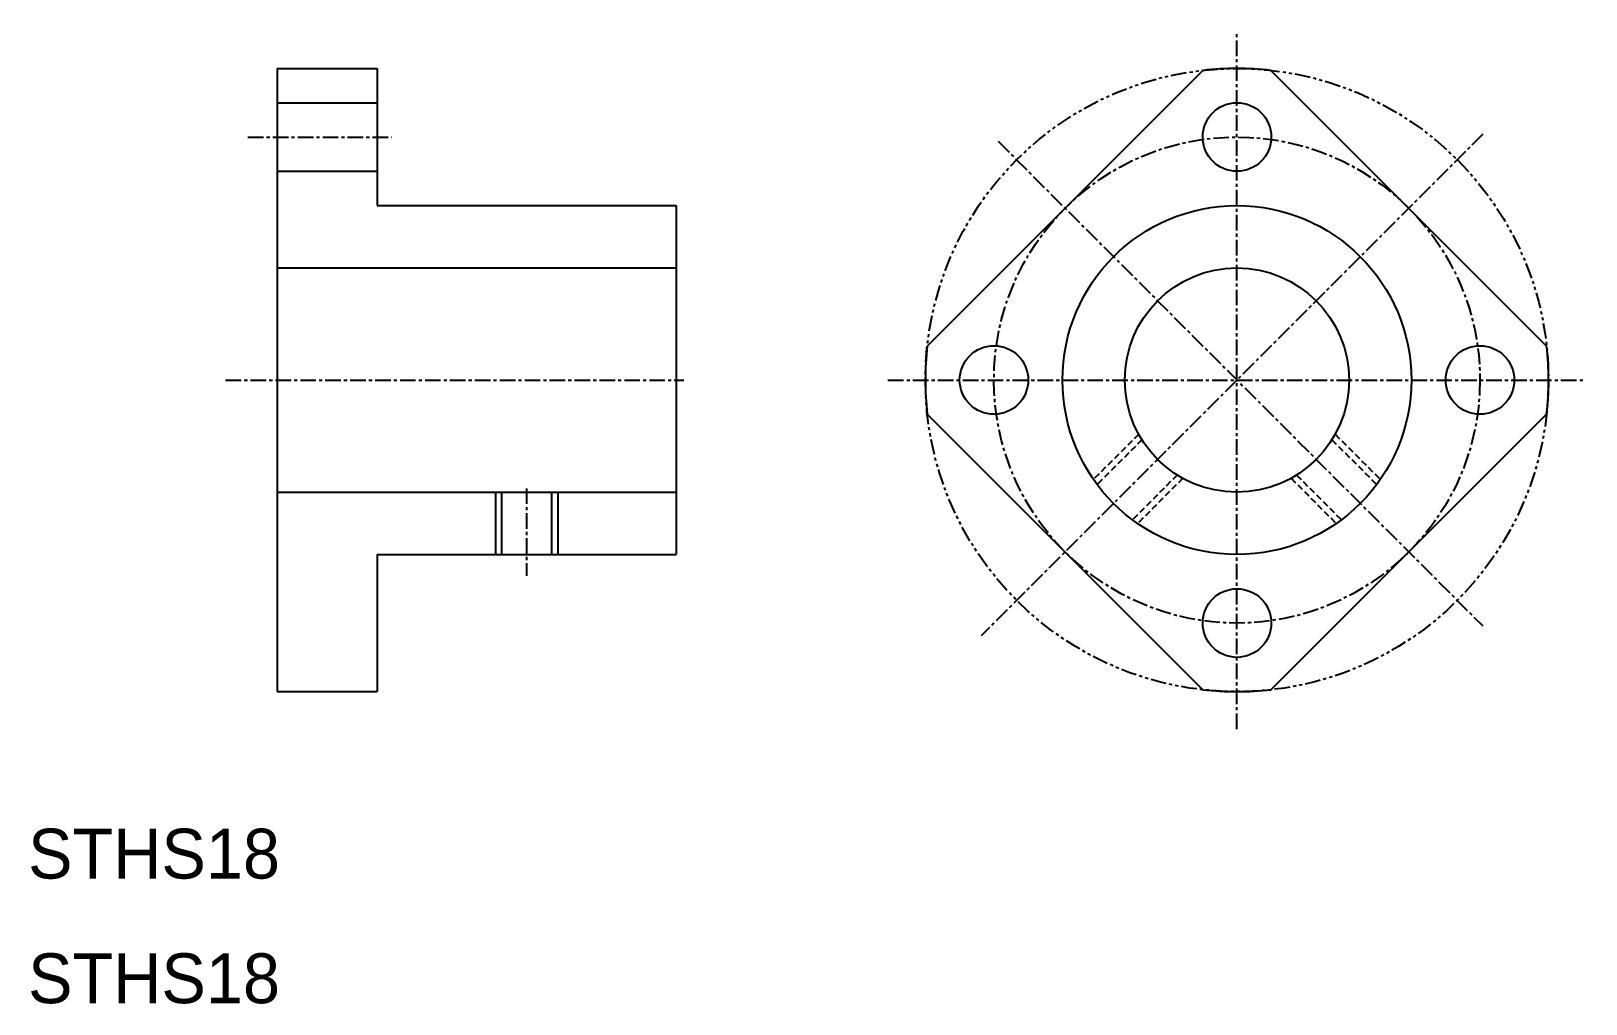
# Model space of a CAD drawing. Extents: x 10 to 135, y 10 to 88.
import ezdxf

# ---------------------------------------------------------------- set-up
doc = ezdxf.new("R2010")
doc.units = 0
for name, pattern in [('CENTER', [2, 1.25, -0.25, 0.25, -0.25]), ('DASHED', [0.75, 0.5, -0.25]), ('PHANTOM', [2.5, 1.25, -0.25, 0.25, -0.25, 0.25, -0.25])]:
    doc.linetypes.add(name, pattern=pattern)
doc.layers.get('0').update_dxf_attribs({"linetype": 'CONTINUOUS'})
doc.layers.add('CENTER', color=1, linetype='CENTER')

msp = doc.modelspace()

# ---------------------------------------------------------------- linework, layer by layer
at = {"color": 7, "linetype": 'CONTINUOUS'}
for p, q in [((30, 85), (30, 35)), ((30, 85), (38, 85)), ((38, 85), (38, 74)), ((104.27, 84.85), (82.15, 62.73)), ((109.73, 84.85), (131.85, 62.73)), ((30, 82.25), (38, 82.25)), ((30, 76.75), (38, 76.75)), ((38, 74), (62, 74)), ((62, 74), (62, 46)), ((30, 70.5), (30, 70.5)), ((30, 69), (62, 69)), ((30, 62), (30, 62)), ((82.15, 57.27), (104.27, 35.15)), ((131.85, 57.27), (109.73, 35.15)), ((30, 51), (62, 51)), ((48, 51), (48, 46)), ((52, 51), (52, 46)), ((38, 46), (62, 46)), ((38, 46), (38, 35)), ((30, 35), (38, 35))]:
    msp.add_line(p, q, dxfattribs=at)
at = {"color": 3, "linetype": 'DASHED'}
for p, q in [((99.12, 55.65), (95.49, 52.03)), ((99.38, 55.21), (95.79, 51.62)), ((114.62, 55.21), (118.21, 51.62)), ((114.88, 55.65), (118.51, 52.03)), ((102.21, 52.38), (98.62, 48.79)), ((102.65, 52.12), (99.03, 48.49)), ((111.35, 52.12), (114.97, 48.49)), ((111.79, 52.38), (115.38, 48.79))]:
    msp.add_line(p, q, dxfattribs=at)
at = {"color": 3, "linetype": 'CONTINUOUS'}
for p, q in [((47.5, 51), (47.5, 46)), ((52.5, 51), (52.5, 46))]:
    msp.add_line(p, q, dxfattribs=at)
at = {"color": 3, "linetype": 'PHANTOM'}
msp.add_circle((107, 60), 25, dxfattribs=at)
at = {"color": 7, "linetype": 'CONTINUOUS'}
for centre, radius in [((107, 79.5), 2.75), ((107, 60), 14), ((107, 60), 9), ((87.5, 60), 2.75), ((126.5, 60), 2.75), ((107, 40.5), 2.75)]:
    msp.add_circle(centre, radius, dxfattribs=at)
for start, end in [(83.7394, 96.2606), (173.7394, 186.2606), (353.7394, 6.2606), (263.7394, 276.2606)]:
    msp.add_arc((107, 60), 25, start, end, dxfattribs=at)
at = {"layer": 'CENTER', "color": 1, "linetype": 'CENTER'}
for p, q in [((107, 32), (107, 88)), ((27.64, 79.5), (39.17, 79.5)), ((126.74, 79.74), (86.47, 39.47)), ((87.83, 79.17), (126.73, 40.27)), ((25.85, 60), (62.63, 60)), ((79, 60), (135, 60)), ((50, 51.31), (50, 44.28))]:
    msp.add_line(p, q, dxfattribs=at)
msp.add_circle((107, 60), 19.5, dxfattribs=at)

# ---------------------------------------------------------------- texts
at = {"color": 7, "linetype": 'CONTINUOUS'}
for p in [(10, 20), (10, 10)]:
    msp.add_text('STHS18', height=4, dxfattribs=at).set_placement(p)

doc.saveas('drawing.dxf')
